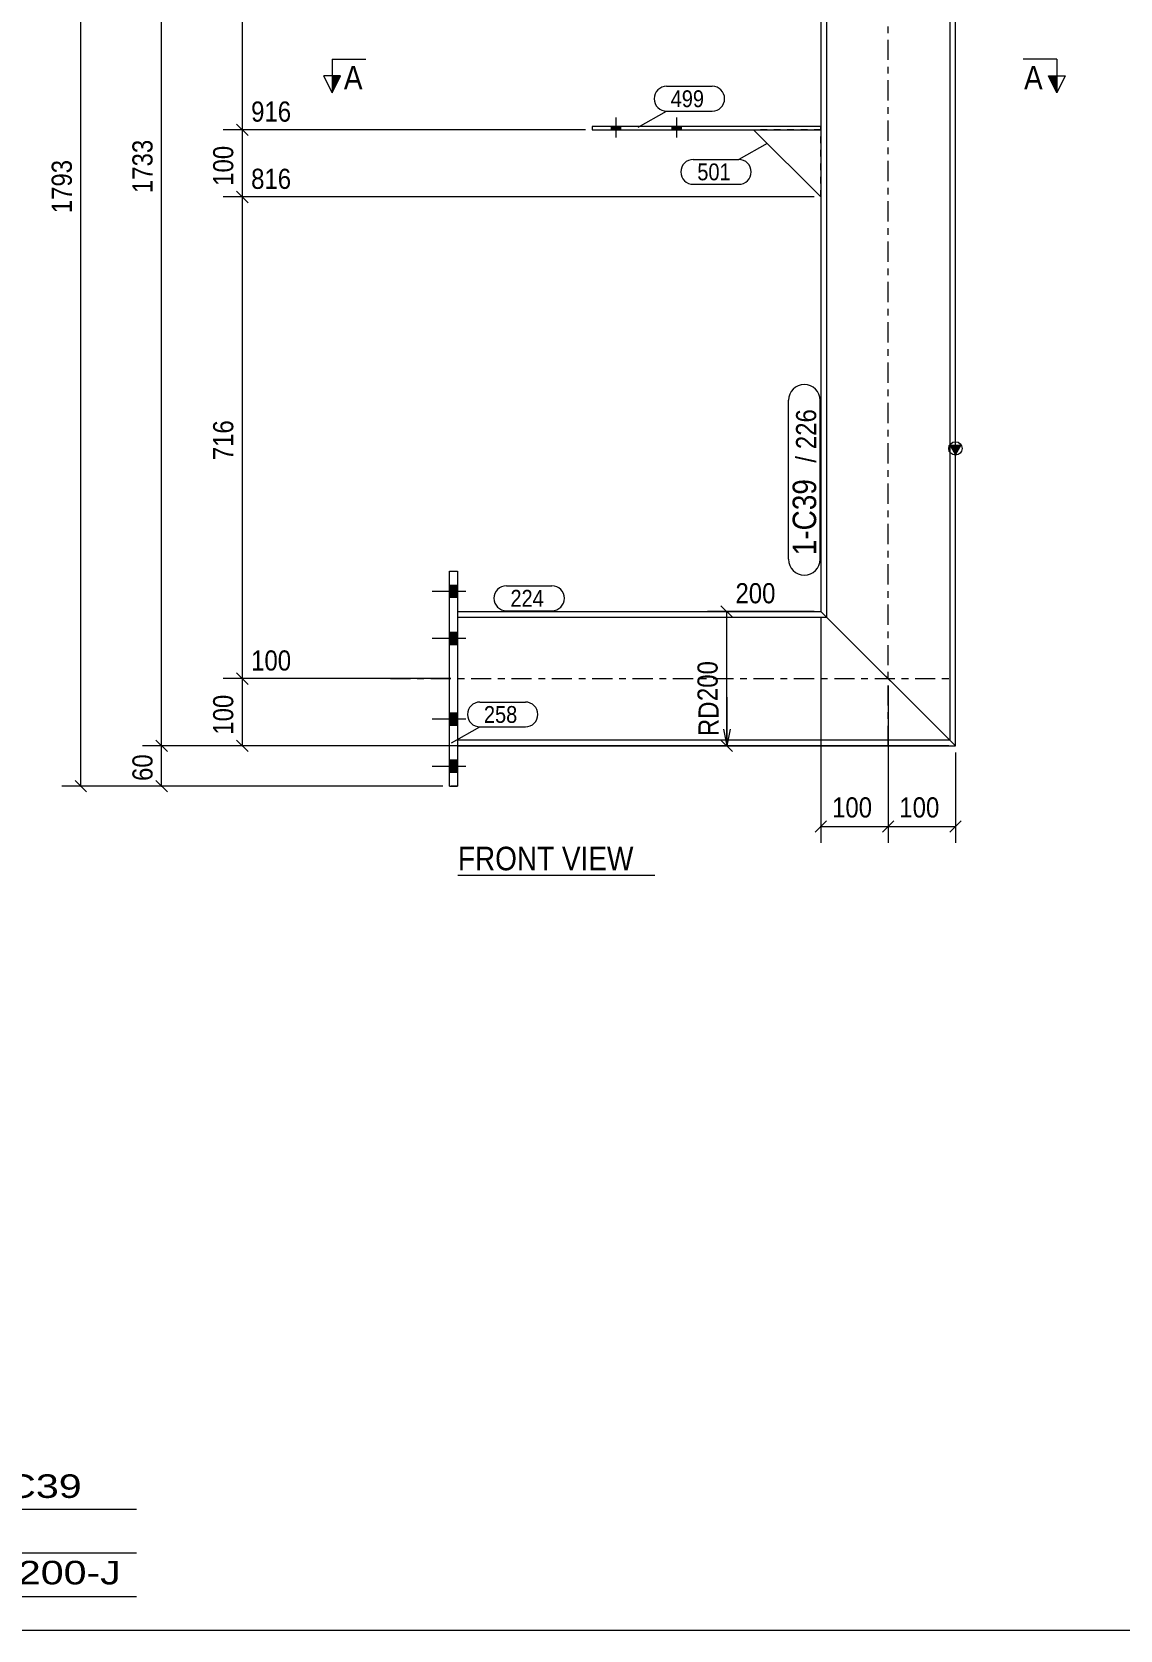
# Model space of a CAD drawing. Header units: millimetres. Extents: x 2 to 579, y 1 to 405.
# Drawn here: x 129 to 290.7, y 5 to 242.7 of the extents above; entities that cross this region are included whole.
import ezdxf

# ---------------------------------------------------------------- set-up
doc = ezdxf.new("R2010")
doc.units = ezdxf.units.MM
for name, pattern in [('XKITLINE00', [0]), ('XKITLINE01', [4, 1, -1, 1, -1]), ('XKITLINE03', [6, 3, -1, 1, -1])]:
    doc.linetypes.add(name, pattern=pattern)
for name, color, linetype, lineweight in [('Bolt', 3, 'Continuous', 0), ('Dimensions', 7, 'Continuous', 0), ('DrawingSheet', 5, 'Continuous', 0), ('OtherObjectType', 7, 'Continuous', 0), ('Part', 2, 'Continuous', 0), ('PartMark', 7, 'Continuous', 0), ('Section', 6, 'Continuous', 0)]:
    doc.layers.add(name, color=color, linetype=linetype, lineweight=lineweight)
doc.styles.add('ARIAL', font='ARIAL.TTF')
doc.styles.add('ARIAL_NARROW', font='ARIALN.TTF')

# ---------------------------------------------------------------- blocks, each defined once
blk = doc.blocks.new('*A2')
at = {"layer": 'Bolt'}
for points in [[(192.23, 158.59), (191.03, 158.59), (191.03, 160.39), (192.23, 160.39)], [(192.23, 158.59), (191.03, 158.59), (191.03, 160.39), (192.23, 160.39)], [(192.23, 151.59), (191.03, 151.59), (191.03, 153.39), (192.23, 153.39)], [(192.23, 151.59), (191.03, 151.59), (191.03, 153.39), (192.23, 153.39)], [(192.23, 139.59), (191.03, 139.59), (191.03, 141.39), (192.23, 141.39)], [(192.23, 139.59), (191.03, 139.59), (191.03, 141.39), (192.23, 141.39)], [(192.23, 132.59), (191.03, 132.59), (191.03, 134.39), (192.23, 134.39)], [(192.23, 132.59), (191.03, 132.59), (191.03, 134.39), (192.23, 134.39)]]:
    blk.add_hatch(color=3, dxfattribs=at).paths.add_polyline_path(points, flags=17)
at = {"layer": 'Bolt', "color": 3, "linetype": 'XKITLINE00', "lineweight": 0}
for p, q in [((188.43, 159.49), (193.43, 159.49)), ((188.43, 159.49), (193.43, 159.49)), ((191.03, 160.39), (192.23, 160.39)), ((191.03, 160.39), (192.23, 160.39)), ((191.03, 158.59), (192.23, 158.59)), ((191.03, 158.59), (192.23, 158.59)), ((188.43, 152.49), (193.43, 152.49)), ((188.43, 152.49), (193.43, 152.49)), ((191.03, 153.39), (192.23, 153.39)), ((191.03, 153.39), (192.23, 153.39)), ((191.03, 151.59), (192.23, 151.59)), ((191.03, 151.59), (192.23, 151.59)), ((188.43, 140.49), (193.43, 140.49)), ((188.43, 140.49), (193.43, 140.49)), ((191.03, 141.39), (192.23, 141.39)), ((191.03, 141.39), (192.23, 141.39)), ((191.03, 139.59), (192.23, 139.59)), ((191.03, 139.59), (192.23, 139.59)), ((188.43, 133.49), (193.43, 133.49)), ((188.43, 133.49), (193.43, 133.49)), ((191.03, 134.39), (192.23, 134.39)), ((191.03, 134.39), (192.23, 134.39)), ((191.03, 132.59), (192.23, 132.59)), ((191.03, 132.59), (192.23, 132.59))]:
    blk.add_line(p, q, dxfattribs=at)
blk = doc.blocks.new('*A4')
at = {"layer": 'Bolt'}
for points in [[(215.11, 228.12), (215.11, 228.62), (216.51, 228.62), (216.51, 228.12)], [(215.11, 228.12), (215.11, 228.62), (216.51, 228.62), (216.51, 228.12)], [(224.11, 228.12), (224.11, 228.62), (225.51, 228.62), (225.51, 228.12)], [(224.11, 228.12), (224.11, 228.62), (225.51, 228.62), (225.51, 228.12)]]:
    blk.add_hatch(color=3, dxfattribs=at).paths.add_polyline_path(points, flags=17)
at = {"layer": 'Bolt', "color": 3, "linetype": 'XKITLINE00', "lineweight": 0}
for p, q in [((215.11, 228.12), (215.11, 228.62)), ((215.11, 228.12), (215.11, 228.62)), ((215.81, 226.96), (215.81, 229.96)), ((215.81, 226.96), (215.81, 229.96)), ((216.51, 228.12), (216.51, 228.62)), ((216.51, 228.12), (216.51, 228.62)), ((224.11, 228.12), (224.11, 228.62)), ((224.11, 228.12), (224.11, 228.62)), ((224.81, 226.96), (224.81, 229.96)), ((224.81, 226.96), (224.81, 229.96)), ((225.51, 228.12), (225.51, 228.62)), ((225.51, 228.12), (225.51, 228.62))]:
    blk.add_line(p, q, dxfattribs=at)
blk = doc.blocks.new('*A5')
at = {"layer": 'Part'}
blk.add_hatch(color=2, dxfattribs=at).paths.add_polyline_path([(265.43, 181.22), (267.03, 181.22), (266.23, 179.82)], flags=17)
at = {"layer": 'Part', "color": 7, "linetype": 'XKITLINE03', "lineweight": 0}
blk.add_line((256.23, 136.49), (256.23, 319.8), dxfattribs=at)
at = {"layer": 'Part', "color": 2, "linetype": 'XKITLINE00', "lineweight": 0}
for p, q in [((266.23, 309.8), (246.23, 309.8)), ((246.23, 309.8), (246.23, 308.62)), ((247.08, 309.8), (247.08, 155.64)), ((265.38, 309.8), (265.38, 137.34)), ((266.23, 136.49), (266.23, 309.8)), ((246.23, 308.12), (246.23, 228.62)), ((246.23, 228.12), (246.23, 156.49)), ((266.23, 179.82), (265.43, 181.22)), ((265.43, 181.22), (267.03, 181.22)), ((267.03, 181.22), (266.23, 179.82)), ((246.23, 156.49), (247.08, 155.64)), ((247.08, 155.64), (266.23, 136.49))]:
    blk.add_line(p, q, dxfattribs=at)
at = {"layer": 'Part', "color": 7, "linetype": 'XKITLINE01', "lineweight": 0}
for p, q in [((246.23, 308.62), (246.23, 308.12)), ((246.23, 228.62), (246.23, 228.12)), ((247.08, 155.64), (246.23, 156.49))]:
    blk.add_line(p, q, dxfattribs=at)
at = {"layer": 'Part', "color": 2, "linetype": 'XKITLINE00', "lineweight": 0}
blk.add_circle((266.23, 180.72), 1, dxfattribs=at)
blk = doc.blocks.new('*A6')
at = {"layer": 'Part', "color": 2, "linetype": 'XKITLINE00', "lineweight": 0}
for p, q in [((192.23, 156.49), (246.23, 156.49)), ((192.23, 155.64), (247.08, 155.64)), ((246.23, 156.49), (265.38, 137.34)), ((265.38, 137.34), (192.23, 137.34)), ((192.23, 136.49), (266.23, 136.49)), ((266.23, 136.49), (265.38, 137.34))]:
    blk.add_line(p, q, dxfattribs=at)
at = {"layer": 'Part', "color": 7, "linetype": 'XKITLINE01', "lineweight": 0}
blk.add_line((192.23, 156.49), (192.23, 136.49), dxfattribs=at)
at = {"layer": 'Part', "color": 7, "linetype": 'XKITLINE03', "lineweight": 0}
blk.add_line((182.23, 146.49), (266.23, 146.49), dxfattribs=at)
blk = doc.blocks.new('*A7')
at = {"layer": 'Part', "color": 2, "linetype": 'XKITLINE00', "lineweight": 0}
for p, q in [((191.03, 130.49), (191.03, 162.49)), ((191.03, 162.49), (192.23, 162.49)), ((192.23, 162.49), (192.23, 130.49)), ((191.03, 130.49), (192.23, 130.49))]:
    blk.add_line(p, q, dxfattribs=at)
at = {"layer": 'Part', "color": 7, "linetype": 'XKITLINE01', "lineweight": 0}
for p, q in [((191.03, 162.49), (192.23, 162.49)), ((192.23, 130.49), (191.03, 130.49))]:
    blk.add_line(p, q, dxfattribs=at)
blk = doc.blocks.new('*A9')
at = {"layer": 'Part', "color": 2, "linetype": 'XKITLINE00', "lineweight": 0}
for p, q in [((246.23, 228.62), (212.23, 228.62)), ((212.23, 228.62), (212.23, 228.12)), ((246.23, 228.12), (246.23, 228.62)), ((212.23, 228.12), (246.23, 228.12))]:
    blk.add_line(p, q, dxfattribs=at)
at = {"layer": 'Part', "color": 7, "linetype": 'XKITLINE01', "lineweight": 0}
for p, q in [((246.23, 228.62), (212.23, 228.62)), ((212.23, 228.12), (246.23, 228.12))]:
    blk.add_line(p, q, dxfattribs=at)
blk = doc.blocks.new('*A10')
at = {"layer": 'Part', "color": 2, "linetype": 'XKITLINE00', "lineweight": 0}
blk.add_line((236.23, 228.12), (246.23, 218.12), dxfattribs=at)
at = {"layer": 'Part', "color": 7, "linetype": 'XKITLINE01', "lineweight": 0}
for p, q in [((246.23, 228.12), (236.23, 228.12)), ((246.23, 218.12), (246.23, 228.12))]:
    blk.add_line(p, q, dxfattribs=at)
blk = doc.blocks.new('*A26')
at = {"layer": 'DrawingSheet', "color": 5, "linetype": 'XKITLINE00', "lineweight": 0}
blk.add_line((5, 5), (579, 5), dxfattribs=at)
blk = doc.blocks.new('*A30')
at = {"layer": 'OtherObjectType', "color": 6, "linetype": 'XKITLINE00', "lineweight": 0}
for p, q in [((94.5, 23), (144.5, 23)), ((94.5, 16.5), (144.5, 16.5)), ((94.5, 10), (144.5, 10))]:
    blk.add_line(p, q, dxfattribs=at)
at = {"layer": 'OtherObjectType', "color": 6, "style": 'ARIAL_NARROW'}
for s, width, p in [('MARK:', 1.275, (95.27, 24.58)), ('1-C39', 1.525501, (119.69, 24.65)), ('QTY:', 1.275, (94.5, 18.19)), ('2', 1.525501, (113.99, 18.05)), ('DESC.:', 1.275, (94.29, 11.63)), ('IPE200-J', 1.525501, (117, 11.79))]:
    blk.add_text(s, height=3.5, dxfattribs=dict(at, width=width)).set_placement(p)
blk = doc.blocks.new('*A34')
at = {"layer": 'Dimensions', "color": 7, "linetype": 'XKITLINE00', "lineweight": 0}
for p, q in [((245.23, 309.8), (133.38, 309.8)), ((135.38, 310.65), (137.08, 308.95)), ((136.23, 130.49), (136.23, 309.8)), ((135.38, 131.34), (137.08, 129.64)), ((190.03, 130.49), (133.38, 130.49))]:
    blk.add_line(p, q, dxfattribs=at)
at = {"layer": 'Dimensions', "color": 3}
for p in [(136.23, 309.8), (136.23, 130.49)]:
    blk.add_point(p, dxfattribs=at)
at = {"layer": 'Dimensions', "color": 3, "style": 'ARIAL', "width": 0.85}
blk.add_text('1793', height=3, rotation=90.0002, dxfattribs=at).set_placement((134.88, 215.7))
blk = doc.blocks.new('*A35')
at = {"layer": 'Dimensions', "color": 7, "linetype": 'XKITLINE00', "lineweight": 0}
for p, q in [((265.23, 136.49), (145.38, 136.49)), ((147.38, 137.34), (149.08, 135.64)), ((148.23, 130.49), (148.23, 136.49)), ((147.38, 131.34), (149.08, 129.64)), ((190.03, 130.49), (145.38, 130.49))]:
    blk.add_line(p, q, dxfattribs=at)
at = {"layer": 'Dimensions', "color": 3}
for p in [(148.23, 136.49), (148.23, 130.49)]:
    blk.add_point(p, dxfattribs=at)
at = {"layer": 'Dimensions', "color": 3, "style": 'ARIAL', "width": 0.85}
blk.add_text('60', height=3, rotation=90.0002, dxfattribs=at).set_placement((146.88, 131.27))
blk = doc.blocks.new('*A36')
at = {"layer": 'Dimensions', "color": 7, "linetype": 'XKITLINE00', "lineweight": 0}
for p, q in [((245.23, 309.8), (145.38, 309.8)), ((147.38, 310.65), (149.08, 308.95)), ((148.23, 136.49), (148.23, 309.8)), ((265.23, 136.49), (145.38, 136.49)), ((147.38, 137.34), (149.08, 135.64))]:
    blk.add_line(p, q, dxfattribs=at)
at = {"layer": 'Dimensions', "color": 3}
for p in [(148.23, 309.8), (148.23, 136.49)]:
    blk.add_point(p, dxfattribs=at)
at = {"layer": 'Dimensions', "color": 3, "style": 'ARIAL', "width": 0.85}
blk.add_text('1733', height=3, rotation=90.0002, dxfattribs=at).set_placement((146.88, 218.7))
blk = doc.blocks.new('*A37')
at = {"layer": 'Dimensions', "color": 7, "linetype": 'XKITLINE00', "lineweight": 0}
for p, q in [((191.23, 146.49), (157.38, 146.49)), ((159.38, 147.34), (161.08, 145.64)), ((160.23, 136.49), (160.23, 146.49)), ((265.23, 136.49), (157.38, 136.49)), ((159.38, 137.34), (161.08, 135.64))]:
    blk.add_line(p, q, dxfattribs=at)
at = {"layer": 'Dimensions', "color": 3}
for p in [(160.23, 146.49), (160.23, 136.49)]:
    blk.add_point(p, dxfattribs=at)
at = {"layer": 'Dimensions', "color": 3, "style": 'ARIAL', "width": 0.85}
blk.add_text('100', height=3, dxfattribs=at).set_placement((161.53, 147.69))
blk.add_text('100', height=3, rotation=90.0002, dxfattribs=at).set_placement((158.88, 138.15))
blk = doc.blocks.new('*A38')
at = {"layer": 'Dimensions', "color": 7, "linetype": 'XKITLINE00', "lineweight": 0}
for p, q in [((159.38, 218.97), (161.08, 217.27)), ((245.23, 218.12), (157.38, 218.12)), ((160.23, 146.49), (160.23, 218.12)), ((191.23, 146.49), (157.38, 146.49)), ((159.38, 147.34), (161.08, 145.64))]:
    blk.add_line(p, q, dxfattribs=at)
at = {"layer": 'Dimensions', "color": 3}
for p in [(160.23, 218.12), (160.23, 146.49)]:
    blk.add_point(p, dxfattribs=at)
at = {"layer": 'Dimensions', "color": 3, "style": 'ARIAL', "width": 0.85}
blk.add_text('816', height=3, dxfattribs=at).set_placement((161.53, 219.32))
blk.add_text('716', height=3, rotation=90.0002, dxfattribs=at).set_placement((158.88, 178.97))
blk = doc.blocks.new('*A39')
at = {"layer": 'Dimensions', "color": 7, "linetype": 'XKITLINE00', "lineweight": 0}
for p, q in [((159.38, 228.97), (161.08, 227.27)), ((211.23, 228.12), (157.38, 228.12)), ((160.23, 218.12), (160.23, 228.12)), ((159.38, 218.97), (161.08, 217.27)), ((245.23, 218.12), (157.38, 218.12))]:
    blk.add_line(p, q, dxfattribs=at)
at = {"layer": 'Dimensions', "color": 3}
for p in [(160.23, 228.12), (160.23, 218.12)]:
    blk.add_point(p, dxfattribs=at)
at = {"layer": 'Dimensions', "color": 3, "style": 'ARIAL', "width": 0.85}
blk.add_text('916', height=3, dxfattribs=at).set_placement((161.53, 229.32))
blk.add_text('100', height=3, rotation=90.0002, dxfattribs=at).set_placement((158.88, 219.78))
blk = doc.blocks.new('*A40')
at = {"layer": 'Dimensions', "color": 7, "linetype": 'XKITLINE00', "lineweight": 0}
for p, q in [((245.23, 298.12), (157.38, 298.12)), ((159.38, 298.97), (161.08, 297.27)), ((160.23, 228.12), (160.23, 298.12)), ((159.38, 228.97), (161.08, 227.27)), ((211.23, 228.12), (157.38, 228.12))]:
    blk.add_line(p, q, dxfattribs=at)
at = {"layer": 'Dimensions', "color": 3}
for p in [(160.23, 298.12), (160.23, 228.12)]:
    blk.add_point(p, dxfattribs=at)
at = {"layer": 'Dimensions', "color": 3, "style": 'ARIAL', "width": 0.85}
blk.add_text('1616', height=3, dxfattribs=at).set_placement((161.53, 299.32))
blk.add_text('700', height=3, rotation=90.0002, dxfattribs=at).set_placement((158.88, 259.78))
blk = doc.blocks.new('*A45')
at = {"layer": 'Dimensions', "color": 7, "linetype": 'XKITLINE00', "lineweight": 0}
for p, q in [((231.38, 157.34), (233.08, 155.64)), ((245.23, 156.49), (229.38, 156.49)), ((232.23, 136.49), (232.23, 156.49)), ((232.23, 143.71), (232.23, 136.49)), ((231.73, 138.99), (232.23, 136.49)), ((232.73, 138.99), (232.23, 136.49)), ((265.23, 136.49), (227.73, 136.49)), ((265.23, 136.49), (229.38, 136.49)), ((231.38, 137.34), (233.08, 135.64))]:
    blk.add_line(p, q, dxfattribs=at)
at = {"layer": 'Dimensions', "color": 3}
for p in [(232.23, 156.49), (232.23, 136.49)]:
    blk.add_point(p, dxfattribs=at)
at = {"layer": 'Dimensions', "color": 7}
blk.add_point((232.23, 136.49), dxfattribs=at)
at = {"layer": 'Dimensions', "color": 3, "style": 'ARIAL', "width": 0.85}
blk.add_text('200', height=3, dxfattribs=at).set_placement((233.53, 157.69))
for s, p in [('200', (230.88, 143.15)), ('RD', (231.03, 137.94))]:
    blk.add_text(s, height=3, rotation=90.0002, dxfattribs=at).set_placement(p)
blk = doc.blocks.new('*A46')
at = {"layer": 'Dimensions', "color": 7, "linetype": 'XKITLINE00', "lineweight": 0}
for p, q in [((246.23, 155.49), (246.23, 122.09)), ((256.23, 145.49), (256.23, 122.09)), ((247.08, 125.34), (245.38, 123.64)), ((246.23, 124.49), (256.23, 124.49)), ((257.08, 125.34), (255.38, 123.64))]:
    blk.add_line(p, q, dxfattribs=at)
at = {"layer": 'Dimensions', "color": 3}
for p in [(246.23, 124.49), (256.23, 124.49)]:
    blk.add_point(p, dxfattribs=at)
at = {"layer": 'Dimensions', "color": 3, "style": 'ARIAL', "width": 0.85}
blk.add_text('100', height=3, dxfattribs=at).set_placement((247.89, 125.84))
blk = doc.blocks.new('*A47')
at = {"layer": 'Dimensions', "color": 7, "linetype": 'XKITLINE00', "lineweight": 0}
for p, q in [((256.23, 145.49), (256.23, 122.09)), ((266.23, 135.49), (266.23, 122.09)), ((257.08, 125.34), (255.38, 123.64)), ((256.23, 124.49), (266.23, 124.49)), ((267.08, 125.34), (265.38, 123.64))]:
    blk.add_line(p, q, dxfattribs=at)
at = {"layer": 'Dimensions', "color": 3}
for p in [(256.23, 124.49), (266.23, 124.49)]:
    blk.add_point(p, dxfattribs=at)
at = {"layer": 'Dimensions', "color": 3, "style": 'ARIAL', "width": 0.85}
blk.add_text('100', height=3, dxfattribs=at).set_placement((257.89, 125.84))
blk = doc.blocks.new('*A49')
at = {"layer": 'PartMark', "color": 7, "linetype": 'XKITLINE00', "lineweight": 0}
for p, q in [((238.26, 226.09), (234.02, 223.7)), ((227.26, 223.7), (234.02, 223.7)), ((227.26, 220), (234.02, 220))]:
    blk.add_line(p, q, dxfattribs=at)
for centre, start, end in [((227.26, 221.85), 90, 270), ((234.02, 221.85), 270, 90)]:
    blk.add_arc(centre, 1.85, start, end, dxfattribs=at)
at = {"layer": 'PartMark', "color": 3, "style": 'ARIAL', "width": 0.85}
blk.add_text('501', height=2.5, dxfattribs=at).set_placement((227.86, 220.6))
blk = doc.blocks.new('*A50')
at = {"layer": 'PartMark', "color": 7, "linetype": 'XKITLINE00', "lineweight": 0}
for p, q in [((223.3, 234.58), (230.07, 234.58)), ((219.06, 228.49), (223.3, 230.88)), ((223.3, 230.88), (230.07, 230.88))]:
    blk.add_line(p, q, dxfattribs=at)
for centre, start, end in [((223.3, 232.73), 90, 270), ((230.07, 232.73), 270, 90)]:
    blk.add_arc(centre, 1.85, start, end, dxfattribs=at)
at = {"layer": 'PartMark', "color": 3, "style": 'ARIAL', "width": 0.85}
blk.add_text('499', height=2.5, dxfattribs=at).set_placement((223.9, 231.48))
blk = doc.blocks.new('*A52')
at = {"layer": 'PartMark', "color": 7, "linetype": 'XKITLINE00', "lineweight": 0}
for p, q in [((195.54, 143.01), (202.31, 143.01)), ((191.3, 136.92), (195.54, 139.31)), ((195.54, 139.31), (202.31, 139.31))]:
    blk.add_line(p, q, dxfattribs=at)
for centre, start, end in [((195.54, 141.16), 90, 270), ((202.31, 141.16), 270, 90)]:
    blk.add_arc(centre, 1.85, start, end, dxfattribs=at)
at = {"layer": 'PartMark', "color": 3, "style": 'ARIAL', "width": 0.85}
blk.add_text('258', height=2.5, dxfattribs=at).set_placement((196.14, 139.91))
blk = doc.blocks.new('*A53')
at = {"layer": 'PartMark', "color": 7, "linetype": 'XKITLINE00', "lineweight": 0}
for p, q in [((199.48, 160.29), (206.25, 160.29)), ((199.48, 156.59), (206.25, 156.59))]:
    blk.add_line(p, q, dxfattribs=at)
for centre, start, end in [((199.48, 158.44), 90, 270), ((206.25, 158.44), 270, 90)]:
    blk.add_arc(centre, 1.85, start, end, dxfattribs=at)
at = {"layer": 'PartMark', "color": 3, "style": 'ARIAL', "width": 0.85}
blk.add_text('224', height=2.5, dxfattribs=at).set_placement((200.08, 157.19))
blk = doc.blocks.new('*A54')
at = {"layer": 'PartMark', "color": 7, "linetype": 'XKITLINE00', "lineweight": 0}
for p, q in [((241.43, 164.24), (241.43, 187.89)), ((246.13, 164.24), (246.13, 187.89))]:
    blk.add_line(p, q, dxfattribs=at)
for centre, start, end in [((243.78, 187.89), 360, 180), ((243.78, 164.24), 180, 360)]:
    blk.add_arc(centre, 2.35, start, end, dxfattribs=at)
at = {"layer": 'PartMark', "color": 3, "style": 'ARIAL', "width": 0.85}
for s, p in [('226', (245.53, 180.62)), ('/', (245.53, 178.6))]:
    blk.add_text(s, height=3, rotation=90.0002, dxfattribs=at).set_placement(p)
at = {"layer": 'PartMark', "color": 1, "style": 'ARIAL', "width": 0.85}
blk.add_text('1-C39', height=3.5, rotation=90.0002, dxfattribs=at).set_placement((245.53, 164.84))
blk = doc.blocks.new('*A55')
at = {"layer": 'Section'}
for points in [[(174.82, 236.12), (173.57, 233.62), (173.57, 236.12)], [(281.3, 236.12), (281.3, 233.62), (280.05, 236.12)]]:
    blk.add_hatch(color=3, dxfattribs=at).paths.add_polyline_path(points, flags=17)
at = {"layer": 'Section', "color": 1, "linetype": 'XKITLINE00', "lineweight": 0}
for p, q in [((173.57, 238.62), (178.57, 238.62)), ((173.57, 238.62), (173.57, 233.62)), ((281.3, 238.62), (276.3, 238.62)), ((281.3, 238.62), (281.3, 233.62))]:
    blk.add_line(p, q, dxfattribs=at)
at = {"layer": 'Section', "color": 3, "linetype": 'XKITLINE00', "lineweight": 0}
for p, q in [((173.57, 233.62), (172.32, 236.12)), ((174.82, 236.12), (172.32, 236.12)), ((173.57, 233.62), (174.82, 236.12)), ((280.05, 236.12), (282.55, 236.12)), ((281.3, 233.62), (280.05, 236.12)), ((282.55, 236.12), (281.3, 233.62))]:
    blk.add_line(p, q, dxfattribs=at)
at = {"layer": 'Section', "color": 7, "style": 'ARIAL', "width": 0.85}
for p in [(175.32, 234.12), (276.43, 234.12)]:
    blk.add_text('A', height=3.5, dxfattribs=at).set_placement(p)
blk = doc.blocks.new('*A56')
at = {"layer": 'OtherObjectType', "color": 7, "linetype": 'XKITLINE00', "lineweight": 0}
blk.add_line((192.27, 117.24), (221.56, 117.24), dxfattribs=at)
at = {"layer": 'OtherObjectType', "color": 7, "style": 'ARIAL', "width": 0.85}
blk.add_text('FRONT VIEW', height=3.5, dxfattribs=at).set_placement((192.27, 117.99))

msp = doc.modelspace()

# ---------------------------------------------------------------- block references
at = {"lineweight": 0}
for name in ['*A26', '*A34', '*A36', '*A40', '*A55', '*A50', '*A39', '*A9', '*A4', '*A49', '*A10', '*A38', '*A54', '*A7', '*A2', '*A53', '*A45', '*A6', '*A46', '*A37', '*A47', '*A52', '*A35', '*A56', '*A30']:
    msp.add_blockref(name, (0, 0), dxfattribs=at)
at = {"layer": 'Part', "lineweight": 0}
msp.add_blockref('*A5', (0, 0), dxfattribs=at)

doc.saveas('drawing.dxf')
